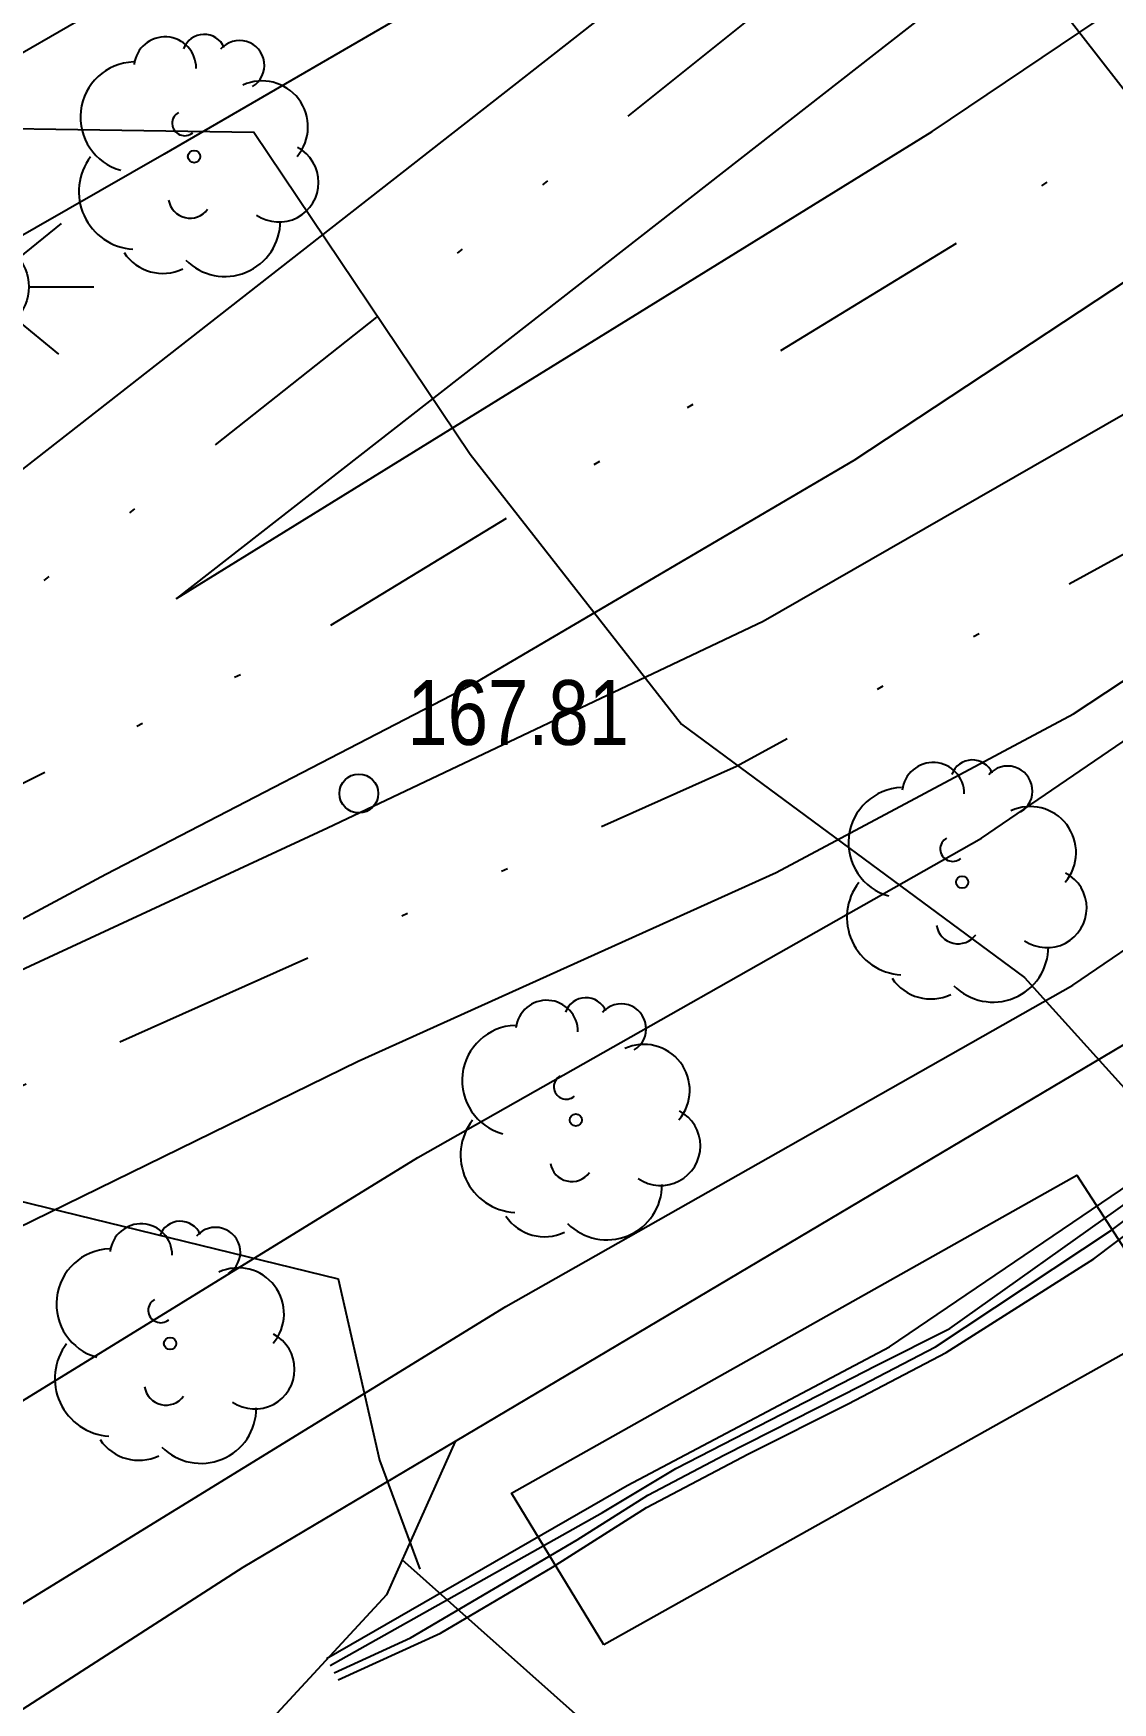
# Model space of a CAD drawing. Header units: metres. Extents: x 523256 to 524015, y 4669220 to 4669814.
# Drawn here: x 523741.81 to 523758.46, y 4669403.91 to 4669429.67 of the extents above; entities that cross this region are included whole.
import ezdxf

# ---------------------------------------------------------------- set-up
doc = ezdxf.new("R2010")
doc.units = ezdxf.units.M
doc.header["$MEASUREMENT"] = 0
doc.linetypes.add('MORSE_D', pattern=[31.75, 12.7, -6.35, 0, -6.35, 0, -6.35])
for name, color, linetype in [('031006 Cota terreno', 9, 'Continuous'), ('032011 Curva cada 1 m', 40, 'Continuous'), ('033006 Texto cota terreno', 9, 'Continuous'), ('072004 Bordillo Acera', 1, 'Continuous'), ('072027 Pavimento', 9, 'Continuous'), ('082001 Valla Alambrada', 7, 'ALAMBRADA'), ('082002 Muro Tapia', 6, 'Continuous'), ('101001 Arbol', 3, 'Continuous'), ('141002 Farola pie', 7, 'Continuous'), ('192008 Linea blanca', 9, 'Continuous'), ('192009 Grandes aparcamientos', 9, 'Continuous'), ('202001 Eje Calle', 254, 'MORSE_D')]:
    doc.layers.add(name, color=color, linetype=linetype)
doc.styles.get("Standard").update_dxf_attribs({"font": 'arial.ttf'})
doc.linetypes.add('ALAMBRADA', pattern='A,3,[131,GEOGRAMA.SHX,S=0.5,R=0,X=0,Y=0],3', length=6)

# ---------------------------------------------------------------- blocks, each defined once
blk = doc.blocks.new('COTAP')
at = {"color": 0}
blk.add_circle((0, 0), 0.3, dxfattribs=at)
blk = doc.blocks.new('FAROLA')
at = {"color": 0}
for p, q in [((0, 0.71), (0, 1.51)), ((-1.26, 1.02), (-0.51, 0.49)), ((1.21, 0.98), (0.553, 0.446)), ((-0.71, 0), (-1.79, 0)), ((0.71, 0), (1.71, 0)), ((-1.3, -1.04), (-0.51, -0.48)), ((1.17, -1.04), (0.511, -0.493)), ((0, -0.71), (0, -1.51))]:
    blk.add_line(p, q, dxfattribs=at)
blk.add_circle((0, 0), 0.71, dxfattribs=at)
blk = doc.blocks.new('ARBOL')
at = {"color": 0}
blk.add_circle((0, 0), 0.0939, dxfattribs=at)
for centre, radius, start, end in [((-0.448, 1.368), 0.48, 359.2878, 173.6078), ((0.156, 1.551), 0.336, 23.1565, 160.4665), ((0.701, 1.409), 0.384, 301.578, 139.328), ((-0.902, 0.61), 0.852, 92.28, 254.58), ((1.05, 0.46), 0.708, 319.8556, 114.7656), ((-0.146, 0.514), 0.192, 119.14, 310.56), ((1.31, -0.398), 0.612, 235.5275, 62.0275), ((-0.89, -0.542), 0.888, 142.64, 266.54), ((-0.062, -0.614), 0.336, 189.64, 323.88), ((0.478, -0.998), 0.852, 224.67, 0.24), ((-0.482, -1.082), 0.72, 213.78, 295.32)]:
    blk.add_arc(centre, radius, start, end, dxfattribs=at)

msp = doc.modelspace()

# ---------------------------------------------------------------- linework, layer by layer
at = {"layer": '032011 Curva cada 1 m'}
for points, elevation in [([(523746.33, 4669404.59), (523750.97, 4669407.26), (523755.02, 4669409.4), (523759.03, 4669412.12), (523759.89, 4669412.78), (523763.49, 4669416.07), (523764.3, 4669416.81), (523770.72, 4669422.41), (523771.55, 4669423.13), (523777.87, 4669429.29), (523778.67, 4669430.04), (523783.15, 4669435.04), (523783.89, 4669435.86), (523790.56, 4669443.78), (523791.26, 4669444.6), (523791.9, 4669445.48), (523797.72, 4669452.86), (523798.76, 4669454.21), (523803.74, 4669460.29), (523808.32, 4669463.11)], 171), ([(523745.26, 4669433.77), (523752.81, 4669434.31), (523756.12, 4669432.04), (523760.71, 4669426.14), (523769.37, 4669428.93), (523771.18, 4669427), (523772.81, 4669425.34)], 166), ([(523746.39, 4669404.48), (523750.59, 4669406.84), (523751.72, 4669407.52), (523754.81, 4669409.11), (523755.95, 4669409.68), (523758.74, 4669411.67), (523759.77, 4669412.49), (523763.37, 4669415.61), (523764.29, 4669416.53), (523765.3, 4669417.37), (523770.21, 4669421.62), (523771.21, 4669422.48), (523772.19, 4669423.35), (523777.44, 4669428.43), (523778.4, 4669429.34), (523779.38, 4669430.29)], 172), ([(523746.45, 4669404.37), (523747.63, 4669404.91), (523750.2, 4669406.42), (523751.29, 4669407.11), (523752.47, 4669407.73), (523754.59, 4669408.81), (523755.73, 4669409.4), (523758.46, 4669411.21), (523759.51, 4669412), (523760.51, 4669412.78), (523763.24, 4669415.16), (523764.18, 4669416.07), (523765.14, 4669416.93), (523766.15, 4669417.79), (523769.69, 4669420.82), (523770.68, 4669421.74), (523771.74, 4669422.53), (523772.66, 4669423.43), (523773.68, 4669424.3), (523777, 4669427.58), (523778, 4669428.51), (523778.91, 4669429.35), (523779.92, 4669430.37)], 173), ([(523746.51, 4669404.26), (523748.09, 4669404.98), (523749.82, 4669406), (523751.27, 4669406.92), (523752.84, 4669407.75), (523754.38, 4669408.52), (523755.89, 4669409.31), (523758.17, 4669410.76), (523759.57, 4669411.81), (523760.91, 4669412.84), (523763.12, 4669414.7), (523764.37, 4669415.91), (523765.65, 4669417.06), (523766.99, 4669418.21), (523769.18, 4669420.03), (523770.49, 4669421.26), (523771.91, 4669422.31), (523773.14, 4669423.5), (523774.49, 4669424.67), (523776.57, 4669426.72), (523777.9, 4669427.96), (523779.11, 4669429.09), (523780.46, 4669430.44)], 174), ([(523738.42, 4669428.25), (523745.21, 4669428.15), (523748.55, 4669423.18), (523751.81, 4669419.01), (523757.1, 4669415.1), (523758.88, 4669413.13)], 167), ([(523725.57, 4669421.37), (523726.01, 4669421.33), (523734.78, 4669420.74), (523733.61, 4669418.39), (523739.57, 4669417.13), (523741.06, 4669411.78), (523746.51, 4669410.45), (523747.15, 4669407.65), (523747.77, 4669405.97)], 168)]:
    msp.add_lwpolyline(points, dxfattribs=dict(at, elevation=elevation))
at = {"layer": '072004 Bordillo Acera', "flags": 128}
for points in [[(523735.86849, 4669401.40038), (523739.96849, 4669404.41038), (523749.09849, 4669410.02038), (523757.84849, 4669414.98038), (523766.63849, 4669420.97038), (523774.73849, 4669427.17038), (523778.43849, 4669430.00038), (523787.15849, 4669437.49038), (523793.16849, 4669443.27038), (523801.48849, 4669452.72038), (523808.91849, 4669461.74038)], [(523763.98849, 4669441.13038), (523761.27849, 4669438.98038), (523753.80849, 4669433.60038), (523743.82849, 4669427.81038), (523732.42849, 4669421.28038), (523730.98849, 4669414.99038), (523721.68849, 4669407.71038), (523715.11849, 4669401.22038)], [(523731.83849, 4669403.46038), (523734.24849, 4669406.02038), (523735.62849, 4669407.05038), (523736.84849, 4669405.62038), (523747.73849, 4669412.32038), (523756.43849, 4669417.25038), (523765.06849, 4669423.14038), (523773.29849, 4669429.42038)]]:
    msp.add_lwpolyline(points, dxfattribs=at)
at = {"layer": '072027 Pavimento', "flags": 128}
msp.add_lwpolyline([(523748.31849, 4669407.94038), (523747.25849, 4669405.57038), (523744.43849, 4669402.52038), (523741.04849, 4669399.12038), (523738.29849, 4669395.58038), (523736.40849, 4669392.23038), (523735.20849, 4669388.62038), (523734.96849, 4669384.54038), (523735.42849, 4669380.05038), (523736.60849, 4669377.08038), (523738.77849, 4669373.91038), (523740.98849, 4669371.98038), (523743.78849, 4669370.66038), (523770.03849, 4669362.88038)], dxfattribs=at)
at = {"layer": '082001 Valla Alambrada', "flags": 128}
msp.add_lwpolyline([(523650.68849, 4669417.89038), (523653.51849, 4669404.67038), (523656.77849, 4669391.36038), (523658.86849, 4669384.55038), (523659.17849, 4669383.69038), (523659.53849, 4669382.82038), (523659.91849, 4669382.00038), (523660.35849, 4669381.18038), (523660.82849, 4669380.38038), (523661.32849, 4669379.60038), (523661.86849, 4669378.85038), (523662.43849, 4669378.13038), (523663.05849, 4669377.44038), (523663.69849, 4669376.76038), (523664.36849, 4669376.12038), (523665.12849, 4669375.44038), (523665.89849, 4669374.81038), (523666.68849, 4669374.23038), (523667.51849, 4669373.68038), (523668.37849, 4669373.17038), (523669.25849, 4669372.69038), (523670.15849, 4669372.28038), (523671.07849, 4669371.90038), (523672.01849, 4669371.56038), (523672.95849, 4669371.27038), (523673.93849, 4669371.03038), (523674.66849, 4669370.87038), (523675.40849, 4669370.76038), (523676.15849, 4669370.66038), (523676.93849, 4669370.60038), (523677.28849, 4669370.58038), (523679.26849, 4669370.55038), (523683.84849, 4669371.60038), (523689.28849, 4669373.50038), (523692.16849, 4669374.78038), (523692.97849, 4669375.32038), (523694.59849, 4669377.30038), (523697.62849, 4669382.62038), (523692.52849, 4669385.60038), (523696.64849, 4669392.54038), (523701.88849, 4669389.09038), (523703.59849, 4669391.38038), (523707.17849, 4669396.34038), (523710.26849, 4669400.04038), (523713.42849, 4669402.98038), (523720.06849, 4669409.55038), (523728.79849, 4669416.38038), (523730.28849, 4669422.87038), (523742.60849, 4669429.93038), (523752.47849, 4669435.65038), (523759.80849, 4669440.93038), (523767.73849, 4669447.22038), (523776.40849, 4669455.14038), (523784.29849, 4669463.55038), (523790.93849, 4669471.49038), (523797.34849, 4669480.77038), (523803.67849, 4669481.99038), (523810.25849, 4669493.44038), (523814.81849, 4669502.51038), (523817.95849, 4669510.01038), (523820.84849, 4669517.37038), (523823.70849, 4669526.14038), (523820.60849, 4669531.38038), (523826.30849, 4669559.21038), (523832.33849, 4669587.50038), (523837.76849, 4669613.24038), (523841.68849, 4669632.04038), (523847.39849, 4669659.46038), (523853.50849, 4669688.67038), (523858.24849, 4669710.38038), (523864.01849, 4669738.83038), (523867.98849, 4669757.62038), (523872.98849, 4669781.42038), (523876.22823, 4669797.00038)], dxfattribs=at)
at = {"layer": '082002 Muro Tapia', "flags": 128}
msp.add_lwpolyline([(523732.34849, 4669394.04038), (523735.83849, 4669400.07038), (523745.04849, 4669406.00038), (523763.62849, 4669417.03038)], dxfattribs=at)
at = {"layer": '192008 Linea blanca', "flags": 128}
for points in [[(523766.40849, 4669438.09038), (523756.56849, 4669430.75038), (523744.01849, 4669420.95038), (523755.67849, 4669428.16038), (523767.80849, 4669436.33038)], [(523729.37849, 4669413.25038), (523738.74849, 4669420.68038), (523749.05849, 4669428.74038), (523756.04849, 4669434.21038), (523755.53849, 4669434.85038)], [(523769.72849, 4669433.91038), (523760.43849, 4669427.02038), (523754.46849, 4669423.08038), (523748.54849, 4669419.60038), (523742.92849, 4669416.69038), (523737.86849, 4669413.98038), (523734.07849, 4669411.65038), (523731.92849, 4669410.02038), (523739.31849, 4669414.15038), (523746.34849, 4669417.41038), (523753.06849, 4669420.60038), (523759.17849, 4669424.11038), (523764.66849, 4669427.69038), (523771.06849, 4669432.22038)], [(523734.42849, 4669406.77038), (523739.79849, 4669410.37038), (523746.81849, 4669413.81038), (523753.26849, 4669416.72038), (523757.85849, 4669419.17038), (523762.52849, 4669422.25038), (523762.94849, 4669421.69038)]]:
    msp.add_lwpolyline(points, dxfattribs=at)
at = {"layer": '192009 Grandes aparcamientos', "flags": 128}
for points in [[(523750.60849, 4669404.80038), (523749.18849, 4669407.14038), (523757.90849, 4669412.05038), (523759.40849, 4669409.73038), (523750.60849, 4669404.80038)], [(523769.11849, 4669363.15038), (523770.81849, 4669367.93038), (523747.24849, 4669375.31038), (523743.74849, 4669376.57038), (523741.84849, 4669378.85038), (523740.51849, 4669381.87038), (523740.16849, 4669384.37038), (523740.41849, 4669386.31038), (523740.69849, 4669387.67038), (523741.13849, 4669389.60038), (523741.51849, 4669390.65038), (523741.75849, 4669391.20038), (523742.63849, 4669392.40038), (523751.76849, 4669402.31038), (523747.49849, 4669406.11038)]]:
    msp.add_lwpolyline(points, dxfattribs=at)
at = {"layer": '202001 Eje Calle', "ltscale": 0.25, "flags": 128}
for points in [[(523731.86511, 4669413.21421), (523748.32596, 4669426.2583), (523770.89244, 4669444.36766), (523783.55985, 4669455.35063), (523800.11475, 4669470.92085), (523807.3977, 4669477.12499)], [(523731.86511, 4669413.21421), (523745.83917, 4669420.19559), (523756.45679, 4669426.6802), (523768.59117, 4669435.186), (523775.5321, 4669441.04478), (523791.12143, 4669456.11939), (523802.25743, 4669467.94546), (523805.3753, 4669472.4931), (523807.3977, 4669477.12499)], [(523722.31835, 4669382.59293), (523722.33436, 4669387.01334), (523722.75193, 4669391.27004), (523724.83981, 4669397.52991), (523727.42878, 4669402.37088), (523732.21335, 4669407.81068), (523738.62729, 4669412.08408), (523752.6579, 4669418.36066), (523761.82076, 4669423.38441), (523769.27027, 4669428.40352), (523780.73752, 4669437.60525), (523795.41608, 4669452.53925), (523808.30629, 4669468.51681)]]:
    msp.add_lwpolyline(points, dxfattribs=at)

# ---------------------------------------------------------------- block references
at = {"layer": '031006 Cota terreno'}
msp.add_blockref('COTAP', (523746.83, 4669417.94, 167.81), dxfattribs=at)
at = {"layer": '101001 Arbol'}
for p in [(523744.28849, 4669427.77038), (523756.13849, 4669416.57038), (523750.17849, 4669412.90038), (523743.91849, 4669409.45038)]:
    msp.add_blockref('ARBOL', p, dxfattribs=at)
at = {"layer": '141002 Farola pie'}
msp.add_blockref('FAROLA', (523741.03, 4669425.76), dxfattribs=at)

# ---------------------------------------------------------------- texts
at = {"layer": '033006 Texto cota terreno', "width": 0.8}
msp.add_text('167.81', height=1, dxfattribs=at).set_placement((523747.58, 4669418.69, 167.81))

doc.saveas('drawing.dxf')
